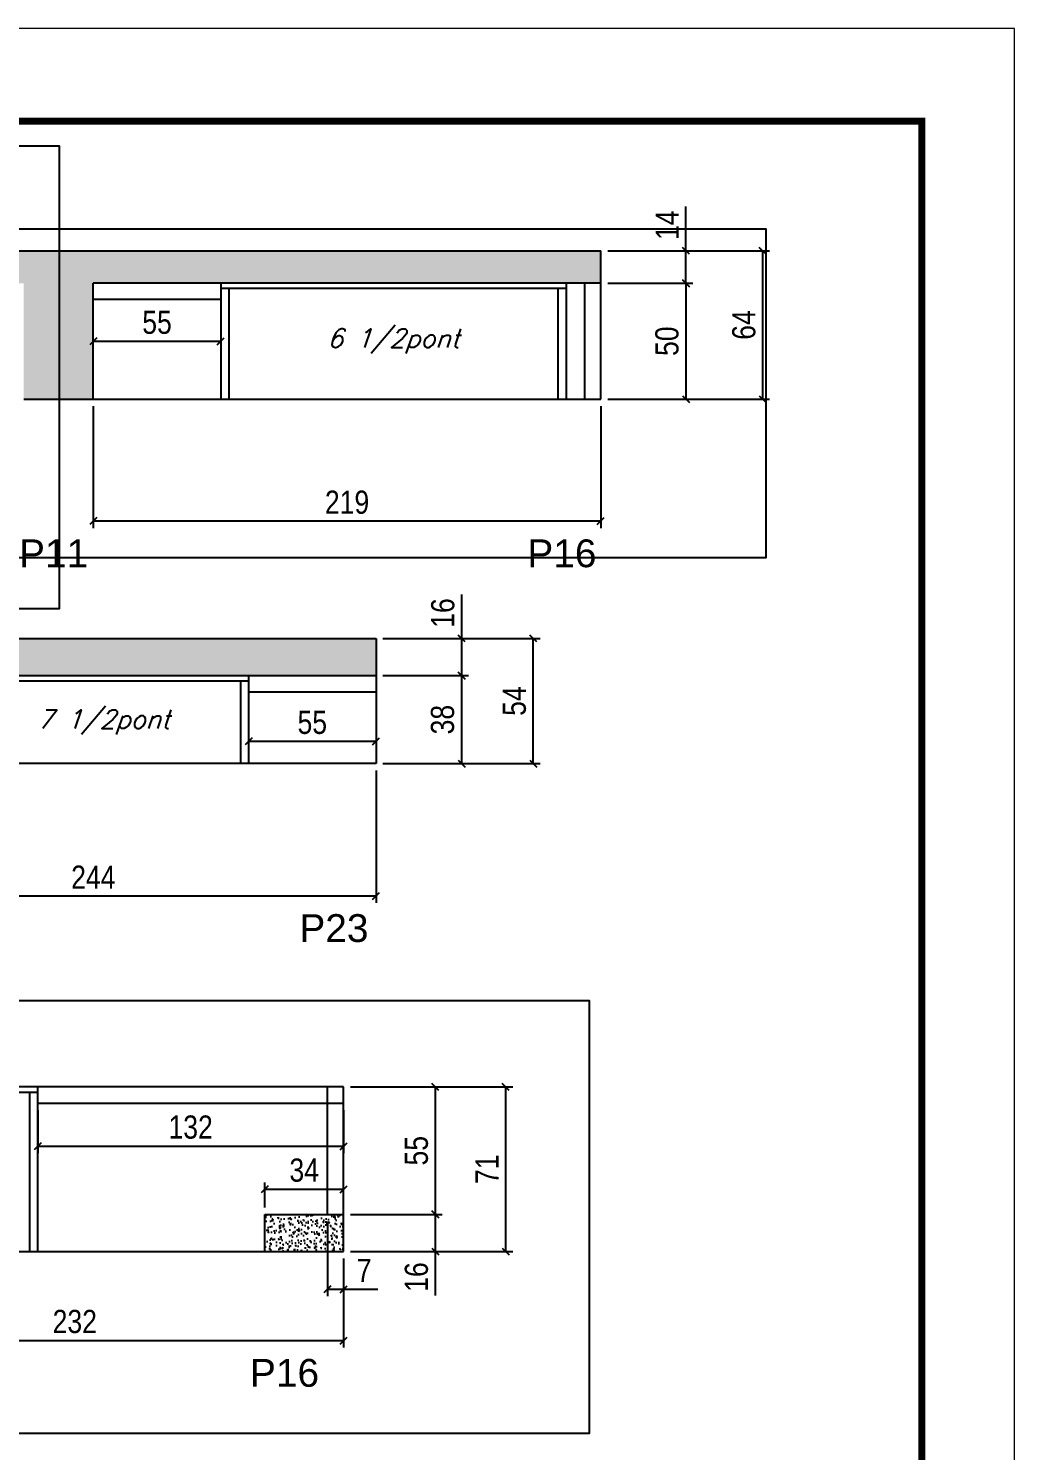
# Model space of a CAD drawing. Extents: x 2603 to 22413, y 1253 to 30260.
# Drawn here: x 6832 to 7258, y 17770 to 18383 of the extents above; entities that cross this region are included whole.
import ezdxf

# ---------------------------------------------------------------- set-up
doc = ezdxf.new("R2010")
doc.units = 0
doc.linetypes.add('DASHED', pattern=[0.75, 0.5, -0.25])
doc.linetypes.add('HIDDEN', pattern=[0.375, 0.25, -0.125])
for name, color, linetype in [('5', 5, 'Continuous'), ('COTA', 241, 'Continuous'), ('Painéis', 200, 'Continuous'), ('SARR_2.2x7', 40, 'Continuous'), ('SARR_3.5x7', 81, 'Continuous'), ('texto', 7, 'Continuous')]:
    doc.layers.add(name, color=color, linetype=linetype)
doc.layers.add('Folhas', color=255, linetype='Continuous', lineweight=9)
doc.layers.add('SARRAFO DE PRESSAO', color=251, linetype='DASHED', lineweight=9)
doc.styles.add('COTA TECNICA', font='techl___.ttf', dxfattribs={"height": 10})
doc.styles.add('Romans', font='romans.shx')
doc.styles.get("Standard").update_dxf_attribs({"font": 'arial.ttf'})
doc.dimstyles.new('PAINEL', dxfattribs={"dimtxt": 10, "dimasz": 3, "dimexe": 3, "dimexo": 3, "dimgap": 3, "dimtad": 1, "dimdec": 1, "dimzin": 12, "dimdsep": 46, "dimtxsty": 'COTA TECNICA', "dimblk1": 'OBLIQUE', "dimblk2": 'OBLIQUE', "dimsah": 1, "dimcen": 0.9, "dimclrd": 4, "dimclre": 4, "dimclrt": 240, "dimadec": 1, "dimazin": 3, "dimtfac": 1, "dimtdec": 1, "dimtmove": 0, "dimatfit": 3, "dimfxl": 1, "dimtolj": 1, "dimtzin": 12, "dimarcsym": 0})

# ---------------------------------------------------------------- blocks, each defined once
blk = doc.blocks.new('9999999999')
at = {"layer": 'Folhas'}
blk.add_lwpolyline([(98138.98, 34190.21), (99623.98, 34190.21), (99623.98, 35240.21), (98138.98, 35240.21)], close=True, dxfattribs=at)
at = {"layer": 'Folhas', "color": 30, "const_width": 3}
blk.add_lwpolyline([(98213.98, 34230.21), (99583.98, 34230.21), (99583.98, 35200.21), (98213.98, 35200.21)], close=True, dxfattribs=at)
blk = doc.blocks.new('_Oblique')
at = {"color": 0, "linetype": 'ByBlock', "lineweight": -2}
blk.add_line((-0.5, -0.5), (0.5, 0.5), dxfattribs=at)
blk = doc.blocks.new('*D2059')
at = {"layer": 'COTA', "color": 4, "linetype": 'ByBlock', "lineweight": -2, "transparency": 16777216}
for p, q in [((6738.41, 18063.17), (6738.41, 18006.12)), ((6982.41, 18063.17), (6982.41, 18006.12)), ((6738.41, 18009.12), (6982.41, 18009.12))]:
    blk.add_line(p, q, dxfattribs=at)
at = {"layer": 'Defpoints', "color": 0, "linetype": 'ByBlock', "transparency": 16777216}
for p in [(6738.41, 18066.17), (6982.41, 18066.17), (6982.41, 18009.12)]:
    blk.add_point(p, dxfattribs=at)
at = {"layer": 'COTA', "color": 4, "linetype": 'ByBlock', "lineweight": -2, "transparency": 16777216, "xscale": 3, "yscale": 3, "zscale": 3, "rotation": 180}
blk.add_blockref('_Oblique', (6738.41, 18009.12), dxfattribs=at)
at = {"layer": 'COTA', "color": 4, "linetype": 'ByBlock', "lineweight": -2, "transparency": 16777216, "xscale": 3, "yscale": 3, "zscale": 3}
blk.add_blockref('_Oblique', (6982.41, 18009.12), dxfattribs=at)
at = {"layer": 'COTA', "color": 240, "linetype": 'ByBlock', "transparency": 16777216, "insert": (6860.41, 18017.19), "char_height": 10, "attachment_point": 5, "style": 'COTA TECNICA'}
blk.add_mtext('\\A1;244', dxfattribs=at)
blk = doc.blocks.new('*D2060')
at = {"layer": 'COTA', "color": 4, "linetype": 'ByBlock', "lineweight": -2, "transparency": 16777216}
for p, q in [((6985.41, 18104.17), (7022.38, 18104.17)), ((7019.38, 18066.17), (7019.38, 18104.17)), ((6985.41, 18066.17), (7022.38, 18066.17))]:
    blk.add_line(p, q, dxfattribs=at)
at = {"layer": 'Defpoints', "color": 0, "linetype": 'ByBlock', "transparency": 16777216}
for p in [(6982.41, 18104.17), (7019.38, 18104.17), (6982.41, 18066.17)]:
    blk.add_point(p, dxfattribs=at)
at = {"layer": 'COTA', "color": 4, "linetype": 'ByBlock', "lineweight": -2, "transparency": 16777216, "xscale": 3, "yscale": 3, "zscale": 3}
for p, rotation in [((7019.38, 18104.17), 90), ((7019.38, 18066.17), 270)]:
    blk.add_blockref('_Oblique', p, dxfattribs=dict(at, rotation=rotation))
at = {"layer": 'COTA', "color": 240, "linetype": 'ByBlock', "transparency": 16777216, "insert": (7011.14, 18085.17), "char_height": 10, "attachment_point": 5, "rotation": 90, "style": 'COTA TECNICA'}
blk.add_mtext('\\A1;38', dxfattribs=at)
blk = doc.blocks.new('*D2061')
at = {"layer": 'COTA', "color": 4, "linetype": 'ByBlock', "lineweight": -2, "transparency": 16777216}
for p, q in [((7019.38, 18120.17), (7019.38, 18139.19)), ((6985.41, 18120.17), (7022.38, 18120.17)), ((7019.38, 18104.17), (7019.38, 18120.17)), ((6985.41, 18104.17), (7022.38, 18104.17))]:
    blk.add_line(p, q, dxfattribs=at)
at = {"layer": 'Defpoints', "color": 0, "linetype": 'ByBlock', "transparency": 16777216}
for p in [(6982.41, 18120.17), (7019.38, 18120.17), (6982.41, 18104.17)]:
    blk.add_point(p, dxfattribs=at)
at = {"layer": 'COTA', "color": 4, "linetype": 'ByBlock', "lineweight": -2, "transparency": 16777216, "xscale": 3, "yscale": 3, "zscale": 3}
for p, rotation in [((7019.38, 18120.17), 90), ((7019.38, 18104.17), 270)]:
    blk.add_blockref('_Oblique', p, dxfattribs=dict(at, rotation=rotation))
at = {"layer": 'COTA', "color": 240, "linetype": 'ByBlock', "transparency": 16777216, "insert": (7011.27, 18131.18), "char_height": 10, "attachment_point": 5, "rotation": 90, "style": 'COTA TECNICA'}
blk.add_mtext('\\A1;16', dxfattribs=at)
blk = doc.blocks.new('*D2062')
at = {"layer": 'COTA', "color": 4, "linetype": 'ByBlock', "lineweight": -2, "transparency": 16777216}
for p, q in [((6985.41, 18120.17), (7053.25, 18120.17)), ((7050.25, 18066.17), (7050.25, 18120.17)), ((6985.41, 18066.17), (7053.25, 18066.17))]:
    blk.add_line(p, q, dxfattribs=at)
at = {"layer": 'Defpoints', "color": 0, "linetype": 'ByBlock', "transparency": 16777216}
for p in [(6982.41, 18120.17), (7050.25, 18120.17), (6982.41, 18066.17)]:
    blk.add_point(p, dxfattribs=at)
at = {"layer": 'COTA', "color": 4, "linetype": 'ByBlock', "lineweight": -2, "transparency": 16777216, "xscale": 3, "yscale": 3, "zscale": 3}
for p, rotation in [((7050.25, 18120.17), 90), ((7050.25, 18066.17), 270)]:
    blk.add_blockref('_Oblique', p, dxfattribs=dict(at, rotation=rotation))
at = {"layer": 'COTA', "color": 240, "linetype": 'ByBlock', "transparency": 16777216, "insert": (7042.14, 18093.17), "char_height": 10, "attachment_point": 5, "rotation": 90, "style": 'COTA TECNICA'}
blk.add_mtext('\\A1;54', dxfattribs=at)
blk = doc.blocks.new('*D2063')
at = {"layer": 'COTA', "color": 4, "linetype": 'ByBlock', "lineweight": -2, "transparency": 16777216}
for p, q in [((6927.41, 18082.17), (6927.41, 18072.82)), ((6982.41, 18082.17), (6982.41, 18072.82)), ((6927.41, 18075.82), (6982.41, 18075.82))]:
    blk.add_line(p, q, dxfattribs=at)
at = {"layer": 'Defpoints', "color": 0, "linetype": 'ByBlock', "transparency": 16777216}
for p in [(6927.41, 18085.17), (6982.41, 18085.17), (6982.41, 18075.82)]:
    blk.add_point(p, dxfattribs=at)
at = {"layer": 'COTA', "color": 4, "linetype": 'ByBlock', "lineweight": -2, "transparency": 16777216, "xscale": 3, "yscale": 3, "zscale": 3, "rotation": 180}
blk.add_blockref('_Oblique', (6927.41, 18075.82), dxfattribs=at)
at = {"layer": 'COTA', "color": 4, "linetype": 'ByBlock', "lineweight": -2, "transparency": 16777216, "xscale": 3, "yscale": 3, "zscale": 3}
blk.add_blockref('_Oblique', (6982.41, 18075.82), dxfattribs=at)
at = {"layer": 'COTA', "color": 240, "linetype": 'ByBlock', "transparency": 16777216, "insert": (6954.91, 18083.93), "char_height": 10, "attachment_point": 5, "style": 'COTA TECNICA'}
blk.add_mtext('\\A1;55', dxfattribs=at)
blk = doc.blocks.new('*D2067')
at = {"layer": 'COTA', "color": 4, "linetype": 'ByBlock', "lineweight": -2, "transparency": 16777216}
for p, q in [((6736.41, 17852.65), (6736.41, 17814.19)), ((6968.41, 17852.65), (6968.41, 17814.19)), ((6736.41, 17817.19), (6968.41, 17817.19))]:
    blk.add_line(p, q, dxfattribs=at)
at = {"layer": 'Defpoints', "color": 0, "linetype": 'ByBlock', "transparency": 16777216}
for p in [(6736.41, 17855.65), (6968.41, 17855.65), (6968.41, 17817.19)]:
    blk.add_point(p, dxfattribs=at)
at = {"layer": 'COTA', "color": 4, "linetype": 'ByBlock', "lineweight": -2, "transparency": 16777216, "xscale": 3, "yscale": 3, "zscale": 3, "rotation": 180}
blk.add_blockref('_Oblique', (6736.41, 17817.19), dxfattribs=at)
at = {"layer": 'COTA', "color": 4, "linetype": 'ByBlock', "lineweight": -2, "transparency": 16777216, "xscale": 3, "yscale": 3, "zscale": 3}
blk.add_blockref('_Oblique', (6968.41, 17817.19), dxfattribs=at)
at = {"layer": 'COTA', "color": 240, "linetype": 'ByBlock', "transparency": 16777216, "insert": (6852.41, 17825.41), "char_height": 10, "attachment_point": 5, "style": 'COTA TECNICA'}
blk.add_mtext('\\A1;232', dxfattribs=at)
blk = doc.blocks.new('*D2068')
at = {"layer": 'COTA', "color": 4, "linetype": 'ByBlock', "lineweight": -2, "transparency": 16777216}
for p, q in [((6971.41, 17926.65), (7010.98, 17926.65)), ((7007.98, 17926.65), (7007.98, 17871.65)), ((6971.41, 17871.65), (7010.98, 17871.65))]:
    blk.add_line(p, q, dxfattribs=at)
at = {"layer": 'Defpoints', "color": 0, "linetype": 'ByBlock', "transparency": 16777216}
for p in [(6968.41, 17926.65), (6968.41, 17871.65), (7007.98, 17871.65)]:
    blk.add_point(p, dxfattribs=at)
at = {"layer": 'COTA', "color": 4, "linetype": 'ByBlock', "lineweight": -2, "transparency": 16777216, "xscale": 3, "yscale": 3, "zscale": 3}
for p, rotation in [((7007.98, 17926.65), 90), ((7007.98, 17871.65), 270)]:
    blk.add_blockref('_Oblique', p, dxfattribs=dict(at, rotation=rotation))
at = {"layer": 'COTA', "color": 240, "linetype": 'ByBlock', "transparency": 16777216, "insert": (6999.87, 17899.15), "char_height": 10, "attachment_point": 5, "rotation": 90, "style": 'COTA TECNICA'}
blk.add_mtext('\\A1;55', dxfattribs=at)
blk = doc.blocks.new('*D2162')
at = {"layer": 'COTA', "color": 4, "linetype": 'ByBlock', "lineweight": -2, "transparency": 16777216}
for p, q in [((6934.41, 17874.65), (6934.41, 17885.5)), ((6934.41, 17882.5), (6968.41, 17882.5)), ((6968.41, 17874.65), (6968.41, 17885.5))]:
    blk.add_line(p, q, dxfattribs=at)
at = {"layer": 'Defpoints', "color": 0, "linetype": 'ByBlock', "transparency": 16777216}
for p in [(6968.41, 17882.5), (6934.41, 17871.65), (6968.41, 17871.65)]:
    blk.add_point(p, dxfattribs=at)
at = {"layer": 'COTA', "color": 4, "linetype": 'ByBlock', "lineweight": -2, "transparency": 16777216, "xscale": 3, "yscale": 3, "zscale": 3, "rotation": 180}
blk.add_blockref('_Oblique', (6934.41, 17882.5), dxfattribs=at)
at = {"layer": 'COTA', "color": 4, "linetype": 'ByBlock', "lineweight": -2, "transparency": 16777216, "xscale": 3, "yscale": 3, "zscale": 3}
blk.add_blockref('_Oblique', (6968.41, 17882.5), dxfattribs=at)
at = {"layer": 'COTA', "color": 240, "linetype": 'ByBlock', "transparency": 16777216, "insert": (6951.41, 17890.72), "char_height": 10, "attachment_point": 5, "style": 'COTA TECNICA'}
blk.add_mtext('\\A1;34', dxfattribs=at)
blk = doc.blocks.new('*D2163')
at = {"layer": 'COTA', "color": 4, "linetype": 'ByBlock', "lineweight": -2, "transparency": 16777216}
for p, q in [((6971.41, 17871.65), (7010.98, 17871.65)), ((7007.98, 17871.65), (7007.98, 17855.65)), ((6971.41, 17855.65), (7010.98, 17855.65)), ((7007.98, 17855.65), (7007.98, 17836.63))]:
    blk.add_line(p, q, dxfattribs=at)
at = {"layer": 'Defpoints', "color": 0, "linetype": 'ByBlock', "transparency": 16777216}
for p in [(6968.41, 17871.65), (6968.41, 17855.65), (7007.98, 17855.65)]:
    blk.add_point(p, dxfattribs=at)
at = {"layer": 'COTA', "color": 4, "linetype": 'ByBlock', "lineweight": -2, "transparency": 16777216, "xscale": 3, "yscale": 3, "zscale": 3}
for p, rotation in [((7007.98, 17871.65), 90), ((7007.98, 17855.65), 270)]:
    blk.add_blockref('_Oblique', p, dxfattribs=dict(at, rotation=rotation))
at = {"layer": 'COTA', "color": 240, "linetype": 'ByBlock', "transparency": 16777216, "insert": (6999.88, 17844.64), "char_height": 10, "attachment_point": 5, "rotation": 90, "style": 'COTA TECNICA'}
blk.add_mtext('\\A1;16', dxfattribs=at)
blk = doc.blocks.new('*D379')
at = {"layer": 'COTA', "color": 4, "linetype": 'ByBlock', "lineweight": -2, "transparency": 16777216}
for p, q in [((6971.41, 17926.65), (7041.38, 17926.65)), ((7038.38, 17855.65), (7038.38, 17926.65)), ((6971.41, 17855.65), (7041.38, 17855.65))]:
    blk.add_line(p, q, dxfattribs=at)
at = {"layer": 'Defpoints', "color": 0, "linetype": 'ByBlock', "transparency": 16777216}
for p in [(6968.41, 17926.65), (7038.38, 17926.65), (6968.41, 17855.65)]:
    blk.add_point(p, dxfattribs=at)
at = {"layer": 'COTA', "color": 4, "linetype": 'ByBlock', "lineweight": -2, "transparency": 16777216, "xscale": 3, "yscale": 3, "zscale": 3}
for p, rotation in [((7038.38, 17926.65), 90), ((7038.38, 17855.65), 270)]:
    blk.add_blockref('_Oblique', p, dxfattribs=dict(at, rotation=rotation))
at = {"layer": 'COTA', "color": 240, "linetype": 'ByBlock', "transparency": 16777216, "insert": (7030.3, 17891.15), "char_height": 10, "attachment_point": 5, "rotation": 90, "style": 'COTA TECNICA'}
blk.add_mtext('\\A1;71', dxfattribs=at)
blk = doc.blocks.new('*D2165')
at = {"layer": 'COTA', "color": 4, "linetype": 'ByBlock', "lineweight": -2, "transparency": 16777216}
for p, q in [((6836.41, 17916.65), (6836.41, 17898.07)), ((6968.41, 17916.65), (6968.41, 17898.07)), ((6836.41, 17901.07), (6968.41, 17901.07))]:
    blk.add_line(p, q, dxfattribs=at)
at = {"layer": 'Defpoints', "color": 0, "linetype": 'ByBlock', "transparency": 16777216}
for p in [(6836.41, 17919.65), (6968.41, 17919.65), (6968.41, 17901.07)]:
    blk.add_point(p, dxfattribs=at)
at = {"layer": 'COTA', "color": 4, "linetype": 'ByBlock', "lineweight": -2, "transparency": 16777216, "xscale": 3, "yscale": 3, "zscale": 3, "rotation": 180}
blk.add_blockref('_Oblique', (6836.41, 17901.07), dxfattribs=at)
at = {"layer": 'COTA', "color": 4, "linetype": 'ByBlock', "lineweight": -2, "transparency": 16777216, "xscale": 3, "yscale": 3, "zscale": 3}
blk.add_blockref('_Oblique', (6968.41, 17901.07), dxfattribs=at)
at = {"layer": 'COTA', "color": 240, "linetype": 'ByBlock', "transparency": 16777216, "insert": (6902.41, 17909.29), "char_height": 10, "attachment_point": 5, "style": 'COTA TECNICA'}
blk.add_mtext('\\A1;132', dxfattribs=at)
blk = doc.blocks.new('*D2171')
at = {"layer": 'COTA', "color": 4, "linetype": 'ByBlock', "lineweight": -2, "transparency": 16777216}
for p, q in [((6860.41, 18220.46), (6860.41, 18167.84)), ((7079.41, 18220.46), (7079.41, 18167.84)), ((7079.41, 18170.84), (6860.41, 18170.84))]:
    blk.add_line(p, q, dxfattribs=at)
at = {"layer": 'Defpoints', "color": 0, "linetype": 'ByBlock', "transparency": 16777216}
for p in [(6860.41, 18223.46), (7079.41, 18223.46), (6860.41, 18170.84)]:
    blk.add_point(p, dxfattribs=at)
at = {"layer": 'COTA', "color": 4, "linetype": 'ByBlock', "lineweight": -2, "transparency": 16777216, "xscale": 3, "yscale": 3, "zscale": 3, "rotation": 180}
blk.add_blockref('_Oblique', (6860.41, 18170.84), dxfattribs=at)
at = {"layer": 'COTA', "color": 4, "linetype": 'ByBlock', "lineweight": -2, "transparency": 16777216, "xscale": 3, "yscale": 3, "zscale": 3}
blk.add_blockref('_Oblique', (7079.41, 18170.84), dxfattribs=at)
at = {"layer": 'COTA', "color": 240, "linetype": 'ByBlock', "transparency": 16777216, "insert": (6969.91, 18178.93), "char_height": 10, "attachment_point": 5, "style": 'COTA TECNICA'}
blk.add_mtext('\\A1;219', dxfattribs=at)
blk = doc.blocks.new('*D2172')
at = {"layer": 'COTA', "color": 4, "linetype": 'ByBlock', "lineweight": -2, "transparency": 16777216}
blk.add_line((6860.41, 18248.46), (6915.41, 18248.46), dxfattribs=at)
at = {"layer": 'Defpoints', "color": 0, "linetype": 'ByBlock', "transparency": 16777216}
for p in [(6860.41, 18248.46), (6915.41, 18248.46), (6915.41, 18248.46)]:
    blk.add_point(p, dxfattribs=at)
at = {"layer": 'COTA', "color": 4, "linetype": 'ByBlock', "lineweight": -2, "transparency": 16777216, "xscale": 3, "yscale": 3, "zscale": 3, "rotation": 180}
blk.add_blockref('_Oblique', (6860.41, 18248.46), dxfattribs=at)
at = {"layer": 'COTA', "color": 4, "linetype": 'ByBlock', "lineweight": -2, "transparency": 16777216, "xscale": 3, "yscale": 3, "zscale": 3}
blk.add_blockref('_Oblique', (6915.41, 18248.46), dxfattribs=at)
at = {"layer": 'COTA', "color": 240, "linetype": 'ByBlock', "transparency": 16777216, "insert": (6887.91, 18256.57), "char_height": 10, "attachment_point": 5, "style": 'COTA TECNICA'}
blk.add_mtext('\\A1;55', dxfattribs=at)
blk = doc.blocks.new('*D2173')
at = {"layer": 'COTA', "color": 4, "linetype": 'ByBlock', "lineweight": -2, "transparency": 16777216}
for p, q in [((7082.41, 18273.46), (7119.12, 18273.46)), ((7116.12, 18273.46), (7116.12, 18223.46)), ((7082.41, 18223.46), (7119.12, 18223.46))]:
    blk.add_line(p, q, dxfattribs=at)
at = {"layer": 'Defpoints', "color": 0, "linetype": 'ByBlock', "transparency": 16777216}
for p in [(7079.41, 18273.46), (7079.41, 18223.46), (7116.12, 18223.46)]:
    blk.add_point(p, dxfattribs=at)
at = {"layer": 'COTA', "color": 4, "linetype": 'ByBlock', "lineweight": -2, "transparency": 16777216, "xscale": 3, "yscale": 3, "zscale": 3}
for p, rotation in [((7116.12, 18273.46), 90), ((7116.12, 18223.46), 270)]:
    blk.add_blockref('_Oblique', p, dxfattribs=dict(at, rotation=rotation))
at = {"layer": 'COTA', "color": 240, "linetype": 'ByBlock', "transparency": 16777216, "insert": (7108.01, 18248.46), "char_height": 10, "attachment_point": 5, "rotation": 90, "style": 'COTA TECNICA'}
blk.add_mtext('\\A1;50', dxfattribs=at)
blk = doc.blocks.new('*D2174')
at = {"layer": 'COTA', "color": 4, "linetype": 'ByBlock', "lineweight": -2, "transparency": 16777216}
for p, q in [((7116.12, 18287.46), (7116.12, 18306.58)), ((7082.41, 18287.46), (7119.12, 18287.46)), ((7116.12, 18273.46), (7116.12, 18287.46)), ((7082.41, 18273.46), (7119.12, 18273.46))]:
    blk.add_line(p, q, dxfattribs=at)
at = {"layer": 'Defpoints', "color": 0, "linetype": 'ByBlock', "transparency": 16777216}
for p in [(7079.41, 18287.46), (7116.12, 18287.46), (7079.41, 18273.46)]:
    blk.add_point(p, dxfattribs=at)
at = {"layer": 'COTA', "color": 4, "linetype": 'ByBlock', "lineweight": -2, "transparency": 16777216, "xscale": 3, "yscale": 3, "zscale": 3}
for p, rotation in [((7116.12, 18287.46), 90), ((7116.12, 18273.46), 270)]:
    blk.add_blockref('_Oblique', p, dxfattribs=dict(at, rotation=rotation))
at = {"layer": 'COTA', "color": 240, "linetype": 'ByBlock', "transparency": 16777216, "insert": (7108.05, 18298.52), "char_height": 10, "attachment_point": 5, "rotation": 90, "style": 'COTA TECNICA'}
blk.add_mtext('\\A1;14', dxfattribs=at)
blk = doc.blocks.new('*D2175')
at = {"layer": 'COTA', "color": 4, "linetype": 'ByBlock', "lineweight": -2, "transparency": 16777216}
for p, q in [((7082.41, 18287.46), (7152.28, 18287.46)), ((7149.28, 18223.46), (7149.28, 18287.46)), ((7082.41, 18223.46), (7152.28, 18223.46))]:
    blk.add_line(p, q, dxfattribs=at)
at = {"layer": 'Defpoints', "color": 0, "linetype": 'ByBlock', "transparency": 16777216}
for p in [(7079.41, 18287.46), (7149.28, 18287.46), (7079.41, 18223.46)]:
    blk.add_point(p, dxfattribs=at)
at = {"layer": 'COTA', "color": 4, "linetype": 'ByBlock', "lineweight": -2, "transparency": 16777216, "xscale": 3, "yscale": 3, "zscale": 3}
for p, rotation in [((7149.28, 18287.46), 90), ((7149.28, 18223.46), 270)]:
    blk.add_blockref('_Oblique', p, dxfattribs=dict(at, rotation=rotation))
at = {"layer": 'COTA', "color": 240, "linetype": 'ByBlock', "transparency": 16777216, "insert": (7141.18, 18255.46), "char_height": 10, "attachment_point": 5, "rotation": 90, "style": 'COTA TECNICA'}
blk.add_mtext('\\A1;64', dxfattribs=at)
blk = doc.blocks.new('*D2107')
at = {"layer": 'COTA', "color": 4, "linetype": 'ByBlock', "lineweight": -2, "transparency": 16777216}
for p, q in [((6961.41, 17868.65), (6961.41, 17836.36)), ((6968.41, 17852.65), (6968.41, 17836.36)), ((6961.41, 17839.36), (6968.41, 17839.36)), ((6968.41, 17839.36), (6983.14, 17839.36))]:
    blk.add_line(p, q, dxfattribs=at)
at = {"layer": 'Defpoints', "color": 0, "linetype": 'ByBlock', "transparency": 16777216}
for p in [(6961.41, 17871.65), (6968.41, 17855.65), (6968.41, 17839.36)]:
    blk.add_point(p, dxfattribs=at)
at = {"layer": 'COTA', "color": 4, "linetype": 'ByBlock', "lineweight": -2, "transparency": 16777216, "xscale": 3, "yscale": 3, "zscale": 3, "rotation": 180}
blk.add_blockref('_Oblique', (6961.41, 17839.36), dxfattribs=at)
at = {"layer": 'COTA', "color": 4, "linetype": 'ByBlock', "lineweight": -2, "transparency": 16777216, "xscale": 3, "yscale": 3, "zscale": 3}
blk.add_blockref('_Oblique', (6968.41, 17839.36), dxfattribs=at)
at = {"layer": 'COTA', "color": 240, "linetype": 'ByBlock', "transparency": 16777216, "insert": (6977.27, 17847.43), "char_height": 10, "attachment_point": 5, "style": 'COTA TECNICA'}
blk.add_mtext('\\A1;7', dxfattribs=at)

msp = doc.modelspace()

# ---------------------------------------------------------------- hatches: boundary and pattern name
at = {"layer": 'COTA', "linetype": 'ByBlock'}
h = msp.add_hatch(dxfattribs=at)
h.set_pattern_fill('AR-CONC', color=256, scale=0.03)
h.set_pattern_definition([(50, (-126418.0314, -5339.539), (5.46554007, -0.47817257), [0.5715, -6.2865]), (355, (-126418.0314, -5339.539), (-1.05730264, 5.73170536), [0.4572, -5.02921753]), (100.4514447, (-126417.576, -5339.579), (4.40823741, 5.25353256), [0.48570026, -5.34270734]), (46.1842, (-126418.0314, -5338.015), (8.13237123, -1.26126984), [0.85725, -9.42975]), (96.6355576, (-126417.354, -5338.12), (7.122124, 7.42278374), [0.7285507, -8.01406824]), (351.184151, (-126418.031, -5338.015), (7.122124, 7.42278374), [0.685799, -7.54379196]), (21, (-126417.2694, -5338.396), (4.54843174, -3.06795595), [0.5715, -6.2865]), (326, (-126417.2694, -5338.396), (1.85406085, 5.52563898), [0.4572, -5.0292]), (71.451445, (-126416.8904, -5338.6517), (6.40249258, 2.45768307), [0.48570026, -5.34269813]), (37.5, (-126418.0314, -5339.539), (0.092658098, 2.536651166), [0, -4.96824, 0, -5.1054, 0, -5.04825]), (7.5, (-126418.0314, -5339.539), (2.004589875, 3.005417245), [0, -2.91084, 0, -4.85394, 0, -1.92405]), (327.5, (-126419.7307, -5339.539), (4.067717855, -0.17186232), [0, -1.905, 0, -5.9436, 0, -7.8867]), (317.5, (-126420.4927, -5339.539), (4.44387544, 0.76279473), [0, -2.4765, 0, -3.94716, 0, -5.6007])])
h.paths.add_polyline_path([(6860.41, 18273.46), (7079.41, 18273.46), (7079.41, 18287.46), (6293.91, 18287.46), (6293.91, 18273.46), (6830.41, 18273.46), (6830.41, 18223.46), (6860.41, 18223.46)])
h = msp.add_hatch(dxfattribs=at)
h.set_pattern_fill('AR-CONC', color=256, scale=0.03)
h.set_pattern_definition([(50, (-126418.0314, -5509.1516), (5.46554007, -0.47817257), [0.5715, -6.2865]), (355, (-126418.0314, -5509.1516), (-1.05730264, 5.73170536), [0.4572, -5.02921753]), (100.4514447, (-126417.576, -5509.1915), (4.40823741, 5.25353256), [0.48570026, -5.34270734]), (46.1842, (-126418.0314, -5507.6276), (8.13237123, -1.26126984), [0.85725, -9.42975]), (96.6355576, (-126417.354, -5507.733), (7.122124, 7.42278374), [0.7285507, -8.01406824]), (351.184151, (-126418.031, -5507.628), (7.122124, 7.42278374), [0.685799, -7.54379196]), (21, (-126417.2694, -5508.0086), (4.54843174, -3.06795595), [0.5715, -6.2865]), (326, (-126417.2694, -5508.0086), (1.85406085, 5.52563898), [0.4572, -5.0292]), (71.451445, (-126416.8904, -5508.2643), (6.40249258, 2.45768307), [0.48570026, -5.34269813]), (37.5, (-126418.0314, -5509.1516), (0.092658098, 2.536651166), [0, -4.96824, 0, -5.1054, 0, -5.04825]), (7.5, (-126418.0314, -5509.1516), (2.004589875, 3.005417245), [0, -2.91084, 0, -4.85394, 0, -1.92405]), (327.5, (-126419.7307, -5509.1516), (4.067717855, -0.17186232), [0, -1.905, 0, -5.9436, 0, -7.8867]), (317.5, (-126420.4927, -5509.1516), (4.44387544, 0.76279473), [0, -2.4765, 0, -3.94716, 0, -5.6007])])
h.paths.add_polyline_path([(6982.41, 18104.17), (6982.41, 18120.17), (6802.41, 18120.17), (6802.41, 18104.17)])
h = msp.add_hatch(dxfattribs=at)
h.set_pattern_fill('AR-CONC', color=256, scale=0.03)
h.set_pattern_definition([(50, (-126418.0314, -5420.0663), (5.46554007, -0.47817257), [0.5715, -6.2865]), (355, (-126418.0314, -5420.066), (-1.05730264, 5.73170536), [0.4572, -5.02921753]), (100.4514447, (-126417.576, -5420.106), (4.40823741, 5.25353256), [0.48570026, -5.34270734]), (46.1842, (-126418.0314, -5418.542), (8.13237123, -1.26126984), [0.85725, -9.42975]), (96.6355576, (-126417.354, -5418.647), (7.122124, 7.42278374), [0.7285507, -8.01406824]), (351.184151, (-126418.031, -5418.542), (7.122124, 7.42278374), [0.685799, -7.54379196]), (21, (-126417.2694, -5418.9233), (4.54843174, -3.06795595), [0.5715, -6.2865]), (326, (-126417.2694, -5418.923), (1.85406085, 5.52563898), [0.4572, -5.0292]), (71.451445, (-126416.8904, -5419.179), (6.40249258, 2.45768307), [0.48570026, -5.34269813]), (37.5, (-126418.0314, -5420.0663), (0.092658098, 2.536651166), [0, -4.96824, 0, -5.1054, 0, -5.04825]), (7.5, (-126418.0314, -5420.0663), (2.004589875, 3.005417245), [0, -2.91084, 0, -4.85394, 0, -1.92405]), (327.5, (-126419.7307, -5420.0663), (4.067717855, -0.17186232), [0, -1.905, 0, -5.9436, 0, -7.8867]), (317.5, (-126420.4927, -5420.0663), (4.44387544, 0.76279473), [0, -2.4765, 0, -3.94716, 0, -5.6007])])
h.paths.add_polyline_path([(6968.41, 17855.65), (6968.41, 17871.65), (6934.41, 17871.65), (6934.41, 17855.65)])

# ---------------------------------------------------------------- linework, layer by layer
for p, q in [((6293.91, 18287.46), (7079.41, 18287.46)), ((7079.41, 18273.46), (7079.41, 18287.46)), ((6830.41, 18223.46), (6860.41, 18223.46)), ((6802.41, 18120.17), (6982.41, 18120.17)), ((6982.41, 18120.17), (6982.41, 18104.17)), ((6927.41, 18104.17), (6927.41, 18066.17)), ((6836.41, 17855.65), (6836.41, 17926.65)), ((6968.41, 17855.65), (6968.41, 17871.65)), ((6934.41, 17855.65), (6968.41, 17855.65))]:
    msp.add_line(p, q, dxfattribs=at)
at = {"layer": 'COTA'}
for points in [[(6254.29, 18332.75), (6845.64, 18332.75), (6845.64, 18132.93), (6254.29, 18132.93)], [(6818.31, 18297), (7150.69, 18297), (7150.69, 18154.93), (6818.31, 18154.93)], [(6682.89, 17964.01), (7074.41, 17964.01), (7074.41, 17777.15), (6682.89, 17777.15)]]:
    msp.add_lwpolyline(points, close=True, dxfattribs=at)
at = {"layer": 'Painéis', "linetype": 'Continuous'}
for p, q in [((7079.41, 18273.46), (6860.41, 18273.46)), ((6860.41, 18223.46), (6860.41, 18273.46)), ((7079.41, 18223.46), (7079.41, 18273.46)), ((6860.41, 18223.46), (7079.41, 18223.46)), ((6802.41, 18104.17), (6982.41, 18104.17)), ((6982.41, 18104.17), (6982.41, 18066.17)), ((6982.41, 18066.17), (6549.91, 18066.17)), ((6968.41, 17926.65), (6767.41, 17926.65)), ((6968.41, 17871.65), (6968.41, 17926.65)), ((6934.41, 17855.65), (6934.41, 17871.65)), ((6934.41, 17871.65), (6968.41, 17871.65)), ((6736.41, 17855.65), (6934.41, 17855.65))]:
    msp.add_line(p, q, dxfattribs=at)
at = {"layer": 'SARR_2.2x7', "linetype": 'Continuous'}
for p, q in [((7064.41, 18271.26), (6915.41, 18271.26)), ((7072.41, 18273.46), (7072.41, 18223.46)), ((6915.41, 18266.46), (6860.41, 18266.46)), ((6802.41, 18101.97), (6927.41, 18101.97)), ((6927.41, 18097.17), (6982.41, 18097.17)), ((6767.41, 17924.45), (6836.41, 17924.45)), ((6836.41, 17919.65), (6968.41, 17919.65))]:
    msp.add_line(p, q, dxfattribs=at)
at = {"layer": 'SARR_2.2x7', "linetype": 'HIDDEN'}
msp.add_line((6961.41, 17871.65), (6961.41, 17926.65), dxfattribs=at)
at = {"layer": 'SARR_3.5x7'}
for p, q in [((6915.41, 18273.46), (6915.41, 18223.46)), ((6918.91, 18271.26), (6918.91, 18223.46)), ((7060.91, 18271.26), (7060.91, 18223.46)), ((7064.41, 18273.46), (7064.41, 18223.46)), ((6923.91, 18101.97), (6923.91, 18066.17)), ((6832.91, 17924.45), (6832.91, 17855.65))]:
    msp.add_line(p, q, dxfattribs=at)

# ---------------------------------------------------------------- block references
at = {"layer": 'SARRAFO DE PRESSAO', "color": 6, "linetype": 'ByBlock'}
msp.add_blockref('9999999999', (-92366.01, -16856.78), dxfattribs=at)

# ---------------------------------------------------------------- texts
at = {"layer": '5', "linetype": 'Continuous'}
for s, p in [('P11', (6828.36, 18150.94)), ('P16', (7047.71, 18150.94)), ('P23', (6949.33, 17989.22)), ('P16', (6928.01, 17797.29))]:
    msp.add_text(s, height=12, rotation=359.99996, dxfattribs=at).set_placement(p)
at = {"layer": 'texto', "color": 2, "char_height": 8, "attachment_point": 5, "style": 'Romans'}
for s, insert in [('{\\Q19;\\C256;6 1/2pont}', (6989.91, 18248.46)), ('{\\Q19;\\C256;7 1/2pont}', (6864.91, 18084.07))]:
    msp.add_mtext(s, dxfattribs=dict(at, insert=insert))

# ---------------------------------------------------------------- dimensions: what is measured, and where the dimension line sits
at = {"layer": 'COTA', "linetype": 'ByBlock'}
for base, p1, p2, picture, middle in [((7116.12, 18287.46), (7079.41, 18273.46), (7079.41, 18287.46), '*D2174', (7108.05, 18298.52)), ((7149.28, 18287.46), (7079.41, 18223.46), (7079.41, 18287.46), '*D2175', (7141.18, 18255.46)), ((7116.12, 18223.46), (7079.41, 18273.46), (7079.41, 18223.46), '*D2173', (7108.01, 18248.46)), ((7019.38, 18120.17), (6982.41, 18104.17), (6982.41, 18120.17), '*D2061', (7011.27, 18131.18)), ((7050.25, 18120.17), (6982.41, 18066.17), (6982.41, 18120.17), '*D2062', (7042.14, 18093.17)), ((7019.38, 18104.17), (6982.41, 18066.17), (6982.41, 18104.17), '*D2060', (7011.14, 18085.17)), ((7007.98, 17871.65), (6968.41, 17926.65), (6968.41, 17871.65), '*D2068', (6999.87, 17899.15)), ((7038.38, 17926.65), (6968.41, 17855.65), (6968.41, 17926.65), '*D379', (7030.3, 17891.15)), ((7007.98, 17855.65), (6968.41, 17871.65), (6968.41, 17855.65), '*D2163', (6999.88, 17844.64))]:
    dim = msp.add_linear_dim(base=base, p1=p1, p2=p2, angle=90, dimstyle='PAINEL', dxfattribs=at)
    dim.commit()
    dim.dimension.update_dxf_attribs({"geometry": picture, "text_midpoint": middle})
for base, p1, p2, picture, middle in [((6915.41, 18248.46), (6860.41, 18248.46), (6915.41, 18248.46), '*D2172', (6887.91, 18256.57)), ((6860.41, 18170.84), (7079.41, 18223.46), (6860.41, 18223.46), '*D2171', (6969.91, 18178.93)), ((6982.41, 18075.82), (6927.41, 18085.17), (6982.41, 18085.17), '*D2063', (6954.91, 18083.93)), ((6968.41, 17901.07), (6836.41, 17919.65), (6968.41, 17919.65), '*D2165', (6902.41, 17909.29)), ((6968.41, 17882.5), (6934.41, 17871.65), (6968.41, 17871.65), '*D2162', (6951.41, 17890.72)), ((6968.41, 17839.36), (6961.41, 17871.65), (6968.41, 17855.65), '*D2107', (6977.27, 17847.43)), ((6968.41, 17817.19), (6736.41, 17855.65), (6968.41, 17855.65), '*D2067', (6852.41, 17825.41))]:
    dim = msp.add_linear_dim(base=base, p1=p1, p2=p2, dimstyle='PAINEL', dxfattribs=at)
    dim.commit()
    dim.dimension.update_dxf_attribs({"geometry": picture, "text_midpoint": middle})
dim = msp.add_linear_dim(base=(6982.41, 18009.12), p1=(6738.41, 18066.17), p2=(6982.41, 18066.17), dimstyle='PAINEL', override={"dimtmove": 1}, dxfattribs=at)
dim.commit()
dim.dimension.update_dxf_attribs({"geometry": '*D2059', "text_midpoint": (6860.41, 18017.19)})

doc.saveas('drawing.dxf')
